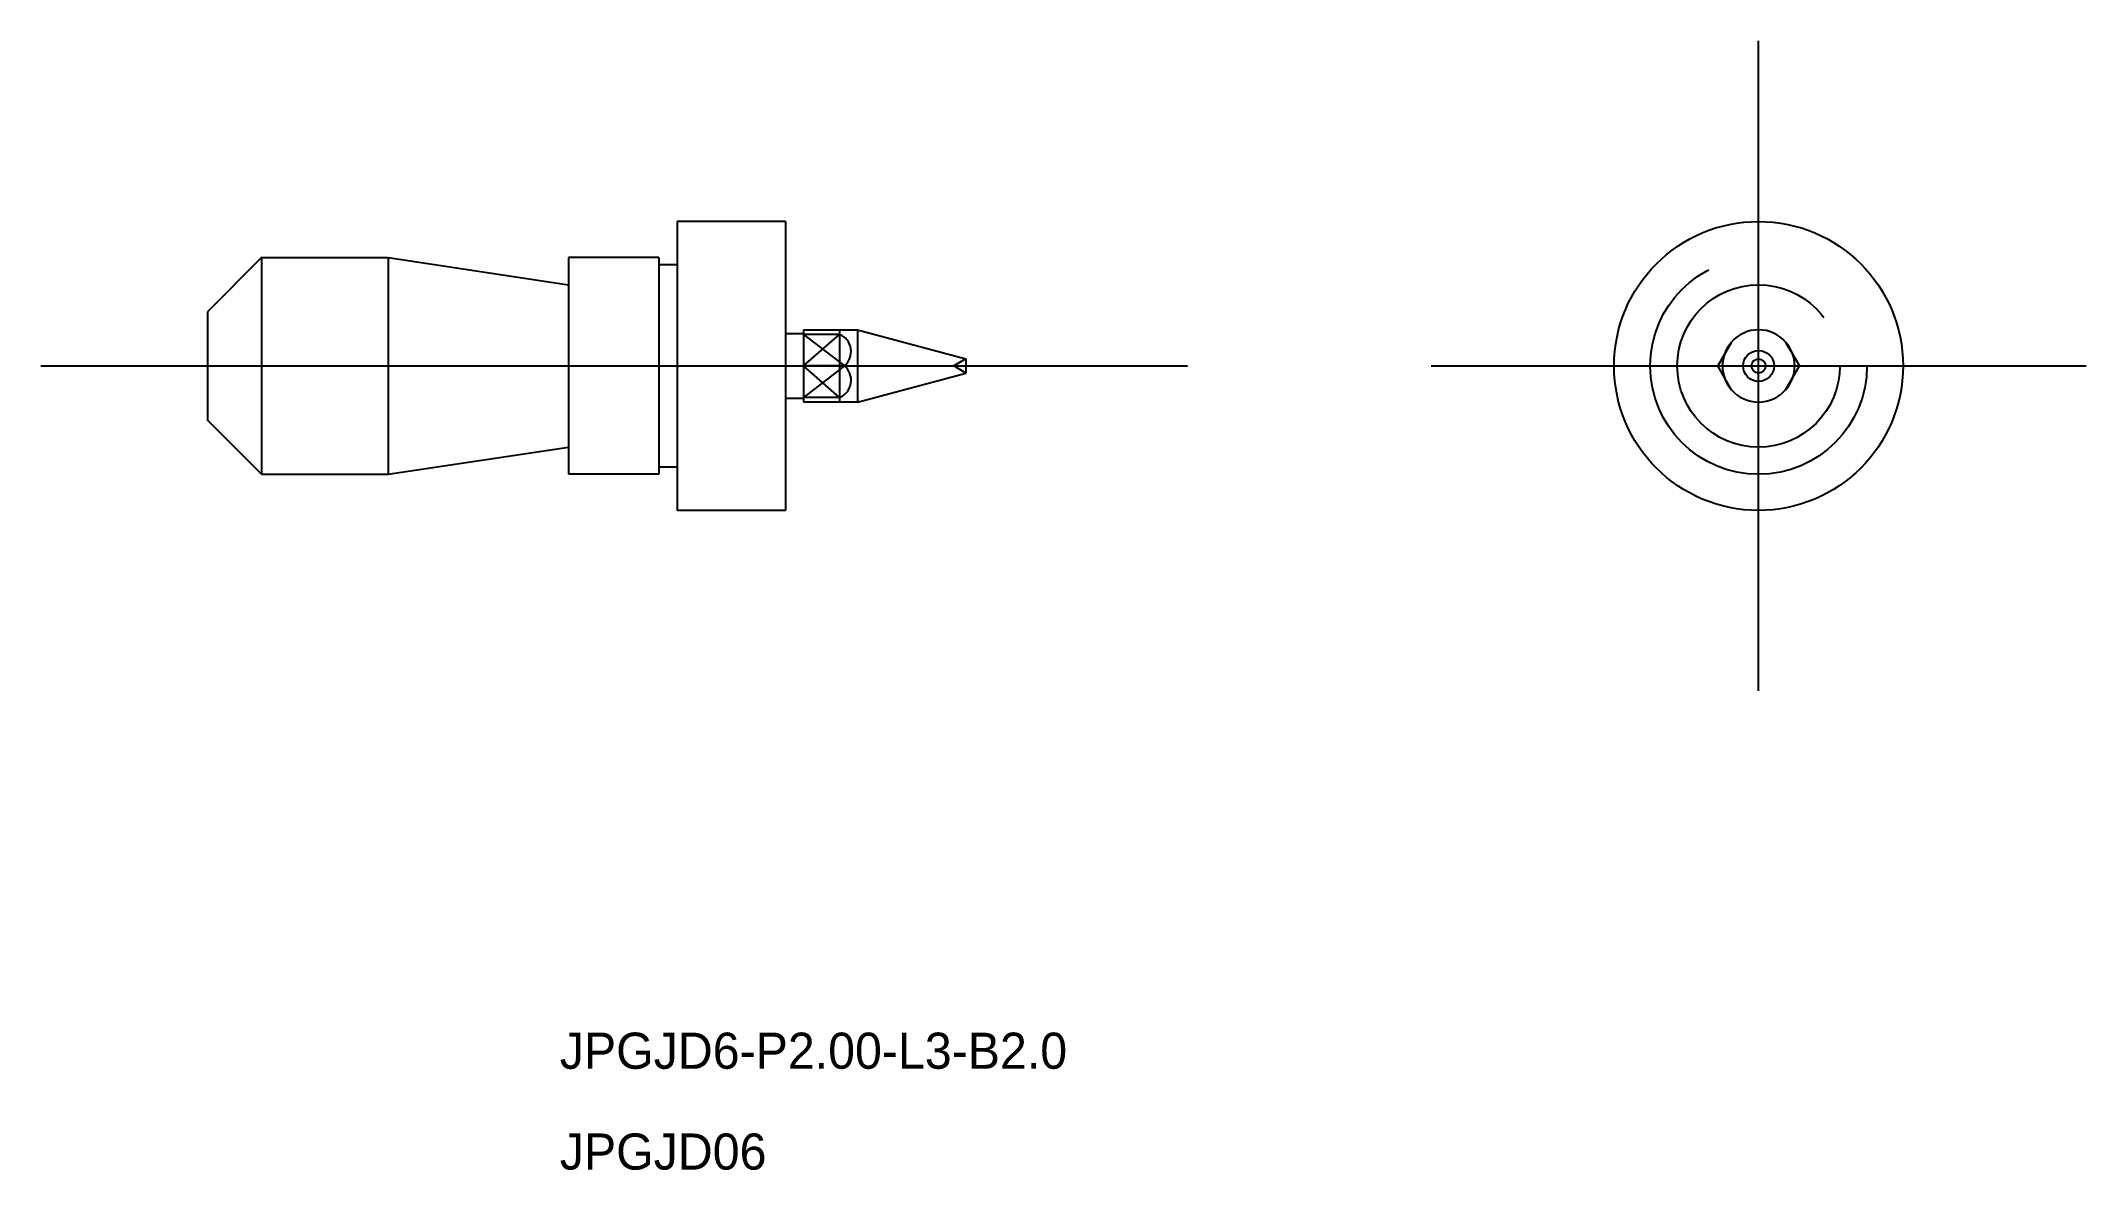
# Model space of a CAD drawing. Extents: x 561.9 to 618.6, y 576.8 to 608.1.
import ezdxf

# ---------------------------------------------------------------- set-up
doc = ezdxf.new("R2010")
doc.units = 0
for name, pattern in [('CENTER', [50.8, 31.75, -6.35, 6.35, -6.35]), ('DASHED', [19.05, 12.7, -6.35]), ('PHANTOM', [63.5, 31.75, -6.35, 6.35, -6.35, 6.35, -6.35])]:
    doc.linetypes.add(name, pattern=pattern)
doc.layers.get('0').update_dxf_attribs({"linetype": 'CONTINUOUS'})
doc.layers.add('CENTER', color=1, linetype='CENTER')

msp = doc.modelspace()

# ---------------------------------------------------------------- linework, layer by layer
at = {"color": 7, "linetype": 'CONTINUOUS'}
for p, q in [((579.545, 603.101), (579.545, 595.101)), ((582.545, 603.101), (579.545, 603.101)), ((582.545, 603.101), (582.545, 595.101)), ((568.045, 602.101), (566.545, 600.601)), ((568.045, 602.101), (571.545, 602.101)), ((568.045, 602.101), (568.045, 596.101)), ((571.545, 602.101), (571.545, 596.101)), ((571.545, 602.101), (576.545, 601.351)), ((576.545, 602.101), (576.545, 596.101)), ((579.045, 602.101), (576.545, 602.101)), ((579.045, 602.101), (579.045, 596.101)), ((579.545, 601.901), (579.045, 601.901)), ((566.545, 600.601), (566.545, 597.601)), ((582.545, 600.001), (583.045, 600.001)), ((583.045, 600.101), (584.545, 600.101)), ((583.045, 600.101), (583.045, 598.101)), ((584.045, 599.976), (583.045, 599.976)), ((584.045, 600.101), (584.045, 598.101)), ((584.545, 600.101), (584.545, 598.101)), ((584.545, 600.101), (587.545, 599.297)), ((608.74, 599.763), (608.358, 599.101)), ((610.24, 599.763), (610.622, 599.101)), ((587.545, 599.297), (587.545, 598.905)), ((584.183, 599.101), (583.045, 599.101)), ((584.545, 598.101), (587.545, 598.905)), ((608.74, 598.44), (608.358, 599.101)), ((610.24, 598.44), (610.622, 599.101)), ((583.045, 598.201), (582.545, 598.201)), ((584.545, 598.101), (583.045, 598.101)), ((584.048, 598.229), (583.049, 598.226)), ((568.045, 596.101), (566.545, 597.601)), ((571.545, 596.101), (576.545, 596.851)), ((579.545, 596.301), (579.045, 596.301)), ((568.045, 596.101), (571.545, 596.101)), ((579.045, 596.101), (576.545, 596.101)), ((582.545, 595.101), (579.545, 595.101))]:
    msp.add_line(p, q, dxfattribs=at)
at = {"color": 3, "linetype": 'CONTINUOUS'}
for p, q in [((583.045, 599.976), (584.183, 599.101)), ((583.045, 599.101), (584.045, 599.976)), ((584.048, 598.229), (583.045, 599.101)), ((584.183, 599.101), (583.049, 598.226))]:
    msp.add_line(p, q, dxfattribs=at)
at = {"color": 3, "linetype": 'DASHED'}
for p in [(587.545, 599.297), (587.545, 598.905)]:
    msp.add_line(p, (587.205, 599.101), dxfattribs=at)
at = {"color": 7, "linetype": 'CONTINUOUS'}
for radius in [4, 0.428, 0.196]:
    msp.add_circle((609.49, 599.101), radius, dxfattribs=at)
at = {"color": 3, "linetype": 'DASHED'}
for radius in [3, 2.25]:
    msp.add_circle((609.49, 599.101), radius, dxfattribs=at)
at = {"color": 7, "linetype": 'CONTINUOUS'}
for centre, radius, start, end in [((583.849, 599.498), 0.516, 310.0952, 67.7686), ((609.49, 599.101), 1, 41.4096, 138.5904), ((583.851, 598.706), 0.516, 292.4782, 50.1762), ((609.49, 599.101), 1, 221.4096, 318.5904)]:
    msp.add_arc(centre, radius, start, end, dxfattribs=at)
at = {"color": 3, "linetype": 'PHANTOM'}
for start, end in [(138.5904, 221.4096), (318.5904, 41.4096)]:
    msp.add_arc((609.49, 599.101), 1, start, end, dxfattribs=at)
at = {"layer": 'CENTER', "color": 1, "linetype": 'CENTER'}
for p, q in [((609.49, 590.101), (609.49, 608.101)), ((561.933, 599.101), (594.545, 599.101)), ((600.422, 599.101), (618.559, 599.101))]:
    msp.add_line(p, q, dxfattribs=at)

# ---------------------------------------------------------------- texts
at = {"color": 7, "linetype": 'CONTINUOUS'}
for s, p in [('JPGJD6-P2.00-L3-B2.0', (576.299, 579.641)), ('JPGJD06', (576.299, 576.849))]:
    msp.add_text(s, height=1, dxfattribs=at).set_placement(p)

doc.saveas('drawing.dxf')
